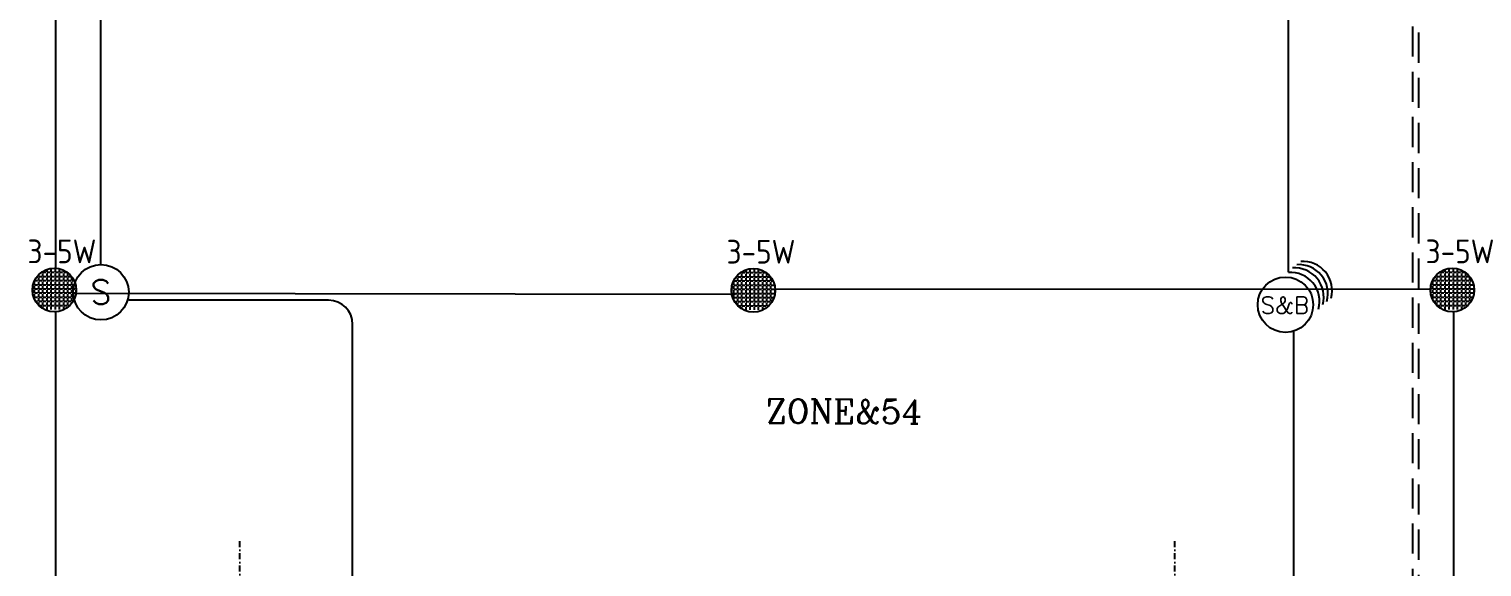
# Model space of a CAD drawing. Header units: inches. Extents: x 567429 to 582707, y 126347 to 133675.
# Drawn here: x 575593 to 576798, y 130481 to 130928 of the extents above; entities that cross this region are included whole.
import ezdxf
from ezdxf.enums import TextEntityAlignment as Align

# ---------------------------------------------------------------- set-up
doc = ezdxf.new("R2010")
doc.units = ezdxf.units.IN
doc.header["$MEASUREMENT"] = 0
doc.linetypes.add('DASHDOT2', pattern=[0.5, 0.25, -0.125, 0, -0.125])
doc.linetypes.add('DASHED', pattern=[0.75, 0.5, -0.25])
for name, color, linetype in [('FIRE', 3, 'Continuous'), ('FIRE WIRE', 4, 'Continuous'), ('joan', 6, 'Continuous'), ('SOTOON', 2, 'Continuous'), ('SOUND', 3, 'Continuous'), ('SOUND WIRE', 4, 'Continuous')]:
    doc.layers.add(name, color=color, linetype=linetype)
doc.styles.add('ISOCP', font='isocp.shx')
doc.styles.add('ROMANC', font='ROMANC.shx')
doc.styles.add('ROMANS', font='romans.shx')

# ---------------------------------------------------------------- blocks, each defined once
blk = doc.blocks.new('SPEAKER 3-5 W')
at = {"layer": 'SOUND', "color": 30, "lineweight": -2}
for p, q in [((-5.37, 4.73), (-5.37, 5.37)), ((-4.43, 6.16), (-4.32, 6.16)), ((-3.93, 6.16), (-3.93, 6.5)), ((-3.93, 6.16), (-2.89, 6.16)), ((-3.93, 4.73), (-3.93, 5.77)), ((-2.49, 6.16), (-2.49, 7.17)), ((-2.49, 6.16), (-1.45, 6.16)), ((-2.49, 4.73), (-2.49, 5.77)), ((-1.06, 6.16), (-1.06, 7.21)), ((-1.06, 6.16), (-0.01, 6.16)), ((-1.06, 4.73), (-1.06, 5.77)), ((0.38, 6.16), (0.38, 7.21)), ((0.38, 6.16), (1.42, 6.16)), ((0.38, 4.73), (0.38, 5.77)), ((1.82, 6.16), (1.82, 7.21)), ((1.82, 6.16), (2.86, 6.16)), ((1.82, 4.73), (1.82, 5.77)), ((3.25, 6.16), (3.25, 6.86)), ((3.25, 6.16), (4.3, 6.16)), ((3.25, 4.73), (3.25, 5.77)), ((4.69, 4.73), (4.69, 5.77)), ((-7.58, 0.42), (-7.19, 0.42)), ((-7.36, 1.86), (-7.19, 1.86)), ((-6.8, 3.29), (-6.8, 3.37)), ((-6.8, 3.29), (-5.76, 3.29)), ((-6.8, 1.86), (-6.8, 2.9)), ((-6.8, 1.86), (-5.76, 1.86)), ((-6.8, 0.42), (-6.8, 1.46)), ((-6.8, 0.42), (-5.76, 0.42)), ((-6.8, -1.02), (-6.8, 0.03)), ((-5.94, 4.73), (-5.76, 4.73)), ((-5.37, 4.73), (-4.32, 4.73)), ((-5.37, 3.29), (-5.37, 4.34)), ((-5.37, 3.29), (-4.32, 3.29)), ((-5.37, 1.86), (-5.37, 2.9)), ((-5.37, 1.86), (-4.32, 1.86)), ((-5.37, 0.42), (-5.37, 1.46)), ((-5.37, 0.42), (-4.32, 0.42)), ((-5.37, -1.02), (-5.37, 0.03)), ((-3.93, 4.73), (-2.89, 4.73)), ((-3.93, 3.29), (-3.93, 4.34)), ((-3.93, 3.29), (-2.89, 3.29)), ((-3.93, 1.86), (-3.93, 2.9)), ((-3.93, 1.86), (-2.89, 1.86)), ((-3.93, 0.42), (-3.93, 1.46)), ((-3.93, 0.42), (-2.89, 0.42)), ((-3.93, -1.02), (-3.93, 0.03)), ((-2.49, 4.73), (-1.45, 4.73)), ((-2.49, 3.29), (-2.49, 4.34)), ((-2.49, 3.29), (-1.45, 3.29)), ((-2.49, 1.86), (-2.49, 2.9)), ((-2.49, 1.86), (-1.45, 1.86)), ((-2.49, 0.42), (-2.49, 1.46)), ((-2.49, 0.42), (-1.45, 0.42)), ((-2.49, -1.02), (-2.49, 0.03)), ((-1.06, 4.73), (-0.01, 4.73)), ((-1.06, 3.29), (-1.06, 4.34)), ((-1.06, 3.29), (-0.01, 3.29)), ((-1.06, 1.86), (-1.06, 2.9)), ((-1.06, 1.86), (-0.01, 1.86)), ((-1.06, 0.42), (-1.06, 1.46)), ((-1.06, 0.42), (-0.01, 0.42)), ((-1.06, -1.02), (-1.06, 0.03)), ((0.38, 4.73), (1.42, 4.73)), ((0.38, 3.29), (0.38, 4.34)), ((0.38, 3.29), (1.42, 3.29)), ((0.38, 1.86), (0.38, 2.9)), ((0.38, 1.86), (1.42, 1.86)), ((0.38, 0.42), (0.38, 1.46)), ((0.38, 0.42), (1.42, 0.42)), ((0.38, -1.02), (0.38, 0.03)), ((1.82, 4.73), (2.86, 4.73)), ((1.82, 3.29), (1.82, 4.34)), ((1.82, 3.29), (2.86, 3.29)), ((1.82, 1.86), (1.82, 2.9)), ((1.82, 1.86), (2.86, 1.86)), ((1.82, 0.42), (1.82, 1.46)), ((1.82, 0.42), (2.86, 0.42)), ((1.82, -1.02), (1.82, 0.03)), ((3.25, 4.73), (4.3, 4.73)), ((3.25, 3.29), (3.25, 4.34)), ((3.25, 3.29), (4.3, 3.29)), ((3.25, 1.86), (3.25, 2.9)), ((3.25, 1.86), (4.3, 1.86)), ((3.25, 0.42), (3.25, 1.46)), ((3.25, 0.42), (4.3, 0.42)), ((3.25, -1.02), (3.25, 0.03)), ((4.69, 4.73), (5.73, 4.73)), ((4.69, 3.29), (4.69, 4.34)), ((4.69, 3.29), (5.73, 3.29)), ((4.69, 1.86), (4.69, 2.9)), ((4.69, 1.86), (5.73, 1.86)), ((4.69, 0.42), (4.69, 1.46)), ((4.69, 0.42), (5.73, 0.42)), ((4.69, -1.02), (4.69, 0.03)), ((6.12, 3.29), (6.12, 4.34)), ((6.12, 3.29), (6.84, 3.29)), ((6.12, 1.86), (6.12, 2.9)), ((6.12, 1.86), (7.17, 1.86)), ((6.12, 0.42), (6.12, 1.46)), ((6.12, 0.42), (7.17, 0.42)), ((6.12, -1.02), (6.12, 0.03)), ((7.56, 0.42), (7.56, 0.69)), ((7.56, 0.42), (7.58, 0.42)), ((7.56, -0.69), (7.56, 0.03)), ((-7.52, -1.02), (-7.19, -1.02)), ((-6.8, -1.02), (-5.76, -1.02)), ((-6.8, -2.45), (-6.8, -1.41)), ((-6.8, -2.45), (-5.76, -2.45)), ((-6.8, -3.37), (-6.8, -2.85)), ((-6.52, -3.89), (-5.76, -3.89)), ((-5.37, -1.02), (-4.32, -1.02)), ((-5.37, -2.45), (-5.37, -1.41)), ((-5.37, -2.45), (-4.32, -2.45)), ((-5.37, -3.89), (-5.37, -2.85)), ((-5.37, -3.89), (-4.32, -3.89)), ((-5.37, -5.33), (-5.37, -4.28)), ((-3.93, -1.02), (-2.89, -1.02)), ((-3.93, -2.45), (-3.93, -1.41)), ((-3.93, -2.45), (-2.89, -2.45)), ((-3.93, -3.89), (-3.93, -2.85)), ((-3.93, -3.89), (-2.89, -3.89)), ((-3.93, -5.33), (-3.93, -4.28)), ((-2.49, -1.02), (-1.45, -1.02)), ((-2.49, -2.45), (-2.49, -1.41)), ((-2.49, -2.45), (-1.45, -2.45)), ((-2.49, -3.89), (-2.49, -2.85)), ((-2.49, -3.89), (-1.45, -3.89)), ((-2.49, -5.33), (-2.49, -4.28)), ((-1.06, -1.02), (-0.01, -1.02)), ((-1.06, -2.45), (-1.06, -1.41)), ((-1.06, -2.45), (-0.01, -2.45)), ((-1.06, -3.89), (-1.06, -2.85)), ((-1.06, -3.89), (-0.01, -3.89)), ((-1.06, -5.33), (-1.06, -4.28)), ((0.38, -1.02), (1.42, -1.02)), ((0.38, -2.45), (0.38, -1.41)), ((0.38, -2.45), (1.42, -2.45)), ((0.38, -3.89), (0.38, -2.85)), ((0.38, -3.89), (1.42, -3.89)), ((0.38, -5.33), (0.38, -4.28)), ((1.82, -1.02), (2.86, -1.02)), ((1.82, -2.45), (1.82, -1.41)), ((1.82, -2.45), (2.86, -2.45)), ((1.82, -3.89), (1.82, -2.85)), ((1.82, -3.89), (2.86, -3.89)), ((1.82, -5.33), (1.82, -4.28)), ((3.25, -1.02), (4.3, -1.02)), ((3.25, -2.45), (3.25, -1.41)), ((3.25, -2.45), (4.3, -2.45)), ((3.25, -3.89), (3.25, -2.85)), ((3.25, -3.89), (4.3, -3.89)), ((3.25, -5.33), (3.25, -4.28)), ((4.69, -1.02), (5.73, -1.02)), ((4.69, -2.45), (4.69, -1.41)), ((4.69, -2.45), (5.73, -2.45)), ((4.69, -3.89), (4.69, -2.85)), ((4.69, -3.89), (5.73, -3.89)), ((4.69, -5.33), (4.69, -4.28)), ((6.12, -1.02), (7.17, -1.02)), ((6.12, -2.45), (6.12, -1.41)), ((6.12, -2.45), (7.17, -2.45)), ((6.12, -3.89), (6.12, -2.85)), ((6.12, -3.89), (6.52, -3.89)), ((6.12, -4.49), (6.12, -4.28)), ((-5.37, -5.33), (-4.32, -5.33)), ((-3.93, -5.33), (-2.89, -5.33)), ((-3.93, -6.5), (-3.93, -5.72)), ((-2.49, -5.33), (-1.45, -5.33)), ((-2.49, -6.76), (-2.49, -5.72)), ((-1.06, -5.33), (-0.01, -5.33)), ((-1.06, -6.76), (-1.06, -5.72)), ((0.38, -5.33), (1.42, -5.33)), ((0.38, -6.76), (0.38, -5.72)), ((1.82, -5.33), (2.86, -5.33)), ((1.82, -6.76), (1.82, -5.72)), ((3.25, -5.33), (4.3, -5.33)), ((3.25, -6.76), (3.25, -5.72)), ((4.69, -5.33), (5.41, -5.33)), ((4.69, -5.97), (4.69, -5.72))]:
    blk.add_line(p, q, dxfattribs=at)
at = {"layer": 'SOUND', "color": 3, "lineweight": -2}
blk.add_ellipse((0, 0), major_axis=(-5.37, 5.37), ratio=1, start_param=3.926991, end_param=10.210176, dxfattribs=at)
at = {"layer": 'SOUND', "color": 2, "style": 'ISOCP'}
blk.add_text('3-5W', height=8.226, dxfattribs=at).set_placement((2.66, 13.42), align=Align.MIDDLE)
blk = doc.blocks.new('AGIR')
at = {"layer": 'FIRE'}
blk.add_circle((0, 0), 23, dxfattribs=at)
at = {"layer": 'FIRE', "color": 4}
for centre in [(4.1, 2.7), (7.5, 6.4), (11, 9.1), (14.4, 11.8)]:
    blk.add_arc(centre, 24.2, 344.9446, 94.0093, dxfattribs=at)
at = {"layer": 'FIRE', "color": 2, "style": 'ROMANS'}
blk.add_text('S&B', height=14, dxfattribs=at).set_placement((-0.5, -0.4), align=Align.MIDDLE)
blk = doc.blocks.new('S&H')
at = {"layer": 'FIRE'}
blk.add_circle((0, 0), 23, dxfattribs=at)
at = {"layer": 'FIRE', "color": 2, "style": 'ROMANS'}
blk.add_text('S', height=20, dxfattribs=at).set_placement((-0.1, 0.2), align=Align.MIDDLE)

msp = doc.modelspace()

# ---------------------------------------------------------------- linework, layer by layer
at = {"layer": 'FIRE WIRE'}
for p, q in [((575652.7, 130732.3), (575652.7, 131029.7)), ((576637.1, 130725.8), (576637.1, 131031.8)), ((575841.5, 130702.6, 0), (575676.1, 130702.6, 0)), ((575861.5, 130301.2, 0), (575861.5, 130682.6, 0)), ((576641.7, 130298.7), (576641.7, 130677))]:
    msp.add_line(p, q, dxfattribs=at)
msp.add_arc((575841.5, 130682.6, 0), 20, 0, 90, dxfattribs=at)
at = {"layer": 'joan', "color": 15, "linetype": 'DASHED', "ltscale": 50}
for p, q in [((576740, 131079.8), (576740, 127605.6)), ((576745, 131074.8), (576745, 127609))]:
    msp.add_line(p, q, dxfattribs=at)
at = {"layer": 'SOTOON', "color": 15, "linetype": 'DASHDOT2', "ltscale": 20}
for p, q in [((575768, 130376.5), (575768, 130504.1)), ((575768, 130376.5), (575768, 130504.1)), ((575768, 130376.5), (575768, 130504.1)), ((576543, 130376.5), (576543, 130504.1)), ((576543, 130376.5), (576543, 130504.1)), ((576543, 130376.5), (576543, 130504.1))]:
    msp.add_line(p, q, dxfattribs=at)
at = {"layer": 'SOUND WIRE'}
for p, q in [((575615.1, 131064.3), (575615.1, 130728.3)), ((576211.7, 130711.8), (576754.9, 130712.1)), ((575631.3, 130708.6), (576178.9, 130707.7)), ((575615.1, 130692.9), (575615.1, 130069.2)), ((576773.9, 130692.9), (576773.9, 130069.2))]:
    msp.add_line(p, q, dxfattribs=at)

# ---------------------------------------------------------------- block references
at = {"layer": 'FIRE'}
for name, p in [('AGIR', (576634.7, 130698.9)), ('S&H', (575652.9, 130709.3))]:
    msp.add_blockref(name, p, dxfattribs=at)
at = {"layer": 'SOUND', "color": 3, "xscale": 2.392756315064617, "yscale": 2.392756315064617, "zscale": 2.392756315064617}
for p in [(575614.2, 130711.1), (576193.6, 130710.8), (576773, 130711.1)]:
    msp.add_blockref('SPEAKER 3-5 W', p, dxfattribs=at)

# ---------------------------------------------------------------- texts
at = {"layer": 'SOUND', "color": 2, "linetype": 'Continuous', "style": 'ROMANC'}
msp.add_text('ZONE&54', height=20, rotation=359.7193, dxfattribs=at).set_placement((576204.1, 130600.7, 0))

doc.saveas('drawing.dxf')
